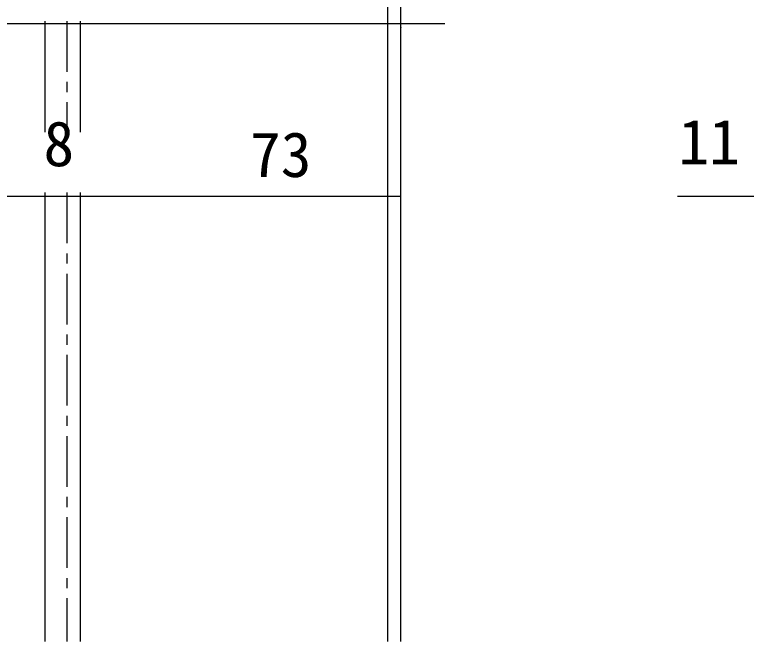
# Model space of a CAD drawing. Units: millimetres, scale not verified. Extents: x -800 to 800, y -554 to 554.
# Drawn here: x -395.5 to -229, y 166.6 to 309.2 of the extents above; entities that cross this region are included whole.
import ezdxf
from ezdxf.enums import TextEntityAlignment as Align

# ---------------------------------------------------------------- set-up
doc = ezdxf.new("R2010")
doc.units = ezdxf.units.MM
doc.header["$LTSCALE"] = 4
doc.linetypes.add('USER11', pattern=[4.619272, 2.886781, -0.577497, 0.577497, -0.577497])
doc.layers.add('2-0', color=7, linetype='Continuous', lineweight=25)
doc.styles.add('ＭＳ ゴシック', font='')
doc.styles.get('ＭＳ ゴシック').set_extended_font_data('MS Gothic')

msp = doc.modelspace()

# ---------------------------------------------------------------- linework, layer by layer
at = {"layer": '2-0'}
for p, q in [((-310.624, 268.738), (-310.624, 424.854)), ((-307.626, 268.738), (-307.626, 424.854)), ((-469.624, 307.246), (-297.625, 307.246)), ((-388.624, 307.784), (-388.624, 282.477)), ((-380.624, 307.784), (-380.624, 282.477)), ((-310.584, 306.378), (-310.584, 306.374)), ((-307.586, 306.378), (-307.585, 306.374)), ((-388.624, 268.737), (-388.624, 166.55)), ((-380.624, 268.737), (-380.624, 166.55)), ((-310.624, 166.551), (-310.624, 268.738)), ((-307.626, 166.551), (-307.626, 268.738)), ((-459.624, 267.943), (-307.626, 267.943)), ((-388.585, 267.946), (-388.585, 267.942)), ((-380.585, 267.946), (-380.584, 267.942)), ((-244.711, 267.943), (-136.767, 267.943))]:
    msp.add_line(p, q, dxfattribs=at)
at = {"layer": '2-0', "linetype": 'USER11'}
for p, q in [((-383.624, 307.784), (-383.624, 282.477)), ((-383.624, 268.737), (-383.624, 166.55))]:
    msp.add_line(p, q, dxfattribs=at)
at = {"layer": '2-0'}
for centre, radius, start, end in [((-310.629, 306.374), 0.0357, 176.86368, 183.13632), ((-310.629, 306.374), 0.0353, 164.31621, 170.33391), ((-310.631, 306.374), 0.0334, 170.33578, 176.68119), ((-310.627, 306.373), 0.0374, 158.61296, 164.3175), ((-310.625, 306.373), 0.0395, 153.18895, 158.61644), ((-310.623, 306.372), 0.0415, 147.99327, 153.19382), ((-310.622, 306.371), 0.043, 142.96696, 147.99894), ((-310.621, 306.37), 0.0441, 138.04687, 142.97305), ((-310.621, 306.37), 0.0445, 133.16788, 138.05314), ((-310.621, 306.37), 0.0443, 128.26434, 133.17417), ((-310.622, 306.371), 0.0434, 123.27096, 128.2705), ((-310.622, 306.372), 0.0419, 118.12406, 123.27677), ((-310.623, 306.374), 0.04, 112.76352, 118.12918), ((-310.624, 306.376), 0.0379, 107.13619, 112.76742), ((-310.625, 306.378), 0.0358, 101.20105, 107.13811), ((-310.625, 306.38), 0.0339, 94.93645, 101.20006), ((-310.625, 306.378), 0.0349, 88.41011, 94.7463), ((-310.625, 306.371), 0.0427, 82.88488, 88.58275), ((-310.625, 306.371), 0.0421, 77.22644, 82.87995), ((-310.625, 306.372), 0.0418, 71.6405, 77.2228), ((-310.625, 306.372), 0.0418, 66.1416, 71.63828), ((-310.625, 306.371), 0.0419, 60.73169, 66.14074), ((-310.625, 306.371), 0.0421, 55.40122, 60.73205), ((-310.625, 306.371), 0.0422, 50.13089, 55.4026), ((-310.625, 306.371), 0.0421, 44.89356, 50.13305), ((-310.625, 306.372), 0.0417, 39.65626, 44.89626), ((-310.624, 306.372), 0.0411, 34.3822, 39.65925), ((-310.624, 306.372), 0.0403, 29.03282, 34.38523), ((-310.623, 306.373), 0.0392, 23.5701, 29.03557), ((-310.622, 306.373), 0.0379, 17.95925, 23.5722), ((-310.62, 306.374), 0.0367, 12.1721, 17.96027), ((-310.619, 306.374), 0.0354, 6.19108, 12.17154), ((-310.625, 306.374), 0.0417, 354.38136, 0.00443), ((-307.633, 306.374), 0.0331, 162.85636, 169.31698), ((-307.634, 306.374), 0.0321, 176.5074, 183.4926), ((-307.635, 306.374), 0.0305, 169.32071, 176.29121), ((-307.63, 306.373), 0.0361, 156.89386, 162.85833), ((-307.627, 306.371), 0.0394, 151.3802, 156.89943), ((-307.624, 306.37), 0.0427, 146.24145, 151.38775), ((-307.622, 306.368), 0.0455, 141.3938, 146.24994), ((-307.62, 306.367), 0.0477, 136.74963, 141.4027), ((-307.619, 306.366), 0.0489, 132.21986, 136.75878), ((-307.619, 306.366), 0.0489, 127.71381, 132.22931), ((-307.62, 306.367), 0.0477, 123.13772, 127.72375), ((-307.621, 306.369), 0.0453, 118.39248, 123.14837), ((-307.623, 306.372), 0.042, 113.37147, 118.40398), ((-307.624, 306.376), 0.0381, 107.95946, 113.38373), ((-307.626, 306.38), 0.0339, 102.03452, 107.97188), ((-307.626, 306.384), 0.0298, 95.47572, 102.04549), ((-307.627, 306.383), 0.03, 88.28722, 95.11772), ((-307.627, 306.371), 0.0427, 82.88488, 88.58275), ((-307.627, 306.371), 0.0421, 77.22644, 82.87995), ((-307.627, 306.372), 0.0418, 71.6405, 77.2228), ((-307.627, 306.372), 0.0418, 66.1416, 71.63828), ((-307.627, 306.371), 0.0419, 60.73169, 66.14074), ((-307.627, 306.371), 0.0421, 55.40122, 60.73205), ((-307.627, 306.371), 0.0422, 50.13089, 55.4026), ((-307.627, 306.371), 0.0421, 44.89356, 50.13305), ((-307.626, 306.372), 0.0417, 39.65626, 44.89626), ((-307.626, 306.372), 0.0411, 34.3822, 39.65925), ((-307.625, 306.372), 0.0403, 29.03282, 34.38523), ((-307.624, 306.373), 0.0392, 23.5701, 29.03557), ((-307.623, 306.373), 0.0379, 17.95925, 23.5722), ((-307.622, 306.374), 0.0367, 12.1721, 17.96027), ((-307.621, 306.374), 0.0354, 6.19108, 12.17154), ((-307.627, 306.374), 0.0417, 354.38136, 0.00443), ((-310.624, 306.374), 0.0398, 182.98696, 188.83598), ((-310.624, 306.374), 0.0405, 188.83906, 194.52147), ((-310.623, 306.375), 0.0414, 194.52248, 200.03351), ((-310.622, 306.375), 0.0424, 200.03276, 205.384), ((-310.621, 306.375), 0.0432, 205.38184, 210.59811), ((-310.621, 306.376), 0.0439, 210.59491, 215.71121), ((-310.62, 306.376), 0.0441, 215.70726, 220.76605), ((-310.621, 306.376), 0.044, 220.7616, 225.81061), ((-310.621, 306.375), 0.0433, 225.80588, 230.89625), ((-310.622, 306.374), 0.0422, 230.89146, 236.07603), ((-310.623, 306.373), 0.0407, 236.07148, 241.40286), ((-310.623, 306.372), 0.039, 241.39893, 246.92682), ((-310.624, 306.37), 0.0371, 246.92406, 252.69157), ((-310.625, 306.368), 0.0352, 252.69067, 258.72916), ((-310.625, 306.366), 0.0336, 258.73093, 265.05365), ((-310.625, 306.368), 0.0349, 265.24313, 271.59418), ((-310.625, 306.375), 0.0425, 271.41494, 277.14461), ((-310.625, 306.374), 0.0415, 277.14969, 282.87773), ((-310.625, 306.374), 0.041, 282.88194, 288.57878), ((-310.625, 306.374), 0.0408, 288.58196, 294.22721), ((-310.625, 306.374), 0.0408, 294.22931, 299.81231), ((-310.625, 306.374), 0.0409, 299.81342, 305.33275), ((-310.625, 306.374), 0.0411, 305.33301, 310.79525), ((-310.625, 306.374), 0.0413, 310.7949, 316.21291), ((-310.625, 306.374), 0.0415, 316.21217, 321.60318), ((-310.625, 306.374), 0.0416, 321.60228, 326.98579), ((-310.625, 306.374), 0.0416, 326.98498, 332.38073), ((-310.625, 306.374), 0.0415, 332.38024, 337.80616), ((-310.625, 306.374), 0.0414, 337.80622, 343.27642), ((-310.625, 306.374), 0.0414, 343.27723, 348.80016), ((-310.625, 306.374), 0.0415, 348.80188, 354.37864), ((-307.63, 306.374), 0.0363, 183.3379, 189.76673), ((-307.628, 306.375), 0.0378, 189.77229, 195.88375), ((-307.626, 306.375), 0.0398, 195.88529, 201.66504), ((-307.624, 306.376), 0.042, 201.6634, 207.12718), ((-307.622, 306.377), 0.0442, 207.12325, 212.30908), ((-307.621, 306.378), 0.0461, 212.3036, 217.26483), ((-307.62, 306.379), 0.0474, 217.25828, 222.05856), ((-307.619, 306.379), 0.048, 222.0512, 226.76158), ((-307.619, 306.379), 0.0476, 226.75349, 231.45118), ((-307.62, 306.378), 0.0463, 231.44233, 236.21094), ((-307.622, 306.376), 0.044, 236.20122, 241.13163), ((-307.623, 306.373), 0.0408, 241.12103, 246.31237), ((-307.624, 306.37), 0.0372, 246.30106, 251.86075), ((-307.626, 306.366), 0.0333, 251.84938, 257.89033), ((-307.626, 306.362), 0.0295, 257.88045, 264.51288), ((-307.627, 306.363), 0.03, 264.87079, 271.7175), ((-307.627, 306.375), 0.0425, 271.41494, 277.14461), ((-307.627, 306.374), 0.0415, 277.14969, 282.87773), ((-307.627, 306.374), 0.041, 282.88194, 288.57878), ((-307.626, 306.374), 0.0408, 288.58196, 294.22721), ((-307.626, 306.374), 0.0408, 294.22931, 299.81231), ((-307.627, 306.374), 0.0409, 299.81342, 305.33275), ((-307.627, 306.374), 0.0411, 305.33301, 310.79525), ((-307.627, 306.374), 0.0413, 310.7949, 316.21291), ((-307.627, 306.374), 0.0415, 316.21217, 321.60318), ((-307.627, 306.374), 0.0416, 321.60228, 326.98579), ((-307.627, 306.374), 0.0416, 326.98498, 332.38073), ((-307.627, 306.374), 0.0415, 332.38024, 337.80616), ((-307.627, 306.374), 0.0414, 337.80622, 343.27642), ((-307.627, 306.374), 0.0414, 343.27723, 348.80016), ((-307.627, 306.374), 0.0415, 348.80188, 354.37864), ((-388.625, 267.942), 0.038, 165.79556, 171.35566), ((-388.626, 267.942), 0.0371, 171.35565, 177.07031), ((-388.621, 267.942), 0.0422, 177.27631, 182.72369), ((-388.616, 267.942), 0.0472, 182.51147, 187.63195), ((-388.618, 267.942), 0.0454, 187.63361, 192.83), ((-388.624, 267.942), 0.039, 160.37208, 165.79686), ((-388.619, 267.942), 0.0438, 192.83149, 198.09811), ((-388.621, 267.941), 0.0424, 198.09945, 203.43296), ((-388.623, 267.942), 0.0404, 149.81459, 155.05938), ((-388.623, 267.942), 0.0398, 155.0566, 160.3743), ((-388.622, 267.941), 0.0412, 203.4342, 208.83329), ((-388.623, 267.941), 0.0408, 144.60837, 149.81763), ((-388.623, 267.94), 0.0402, 208.83451, 214.29927), ((-388.623, 267.941), 0.0408, 139.39943, 144.6114), ((-388.623, 267.94), 0.0393, 214.30057, 219.83155), ((-388.623, 267.941), 0.0406, 134.15054, 139.40218), ((-388.624, 267.939), 0.0385, 219.83308, 225.43012), ((-388.623, 267.942), 0.0402, 128.82792, 134.15275), ((-388.624, 267.939), 0.038, 225.43203, 231.09297), ((-388.625, 267.939), 0.0376, 231.09537, 236.81468), ((-388.623, 267.942), 0.0396, 123.40354, 128.82929), ((-388.624, 267.943), 0.039, 117.85761, 123.40378), ((-388.625, 267.939), 0.0374, 236.81769, 242.58524), ((-388.624, 267.943), 0.0384, 112.18123, 117.85641), ((-388.625, 267.939), 0.0375, 242.58891, 248.38909), ((-388.625, 267.939), 0.0378, 248.39338, 254.20472), ((-388.624, 267.944), 0.0381, 106.37884, 112.17837), ((-388.624, 267.944), 0.038, 100.47, 106.37422), ((-388.624, 267.94), 0.0386, 254.20952, 260.00496), ((-388.624, 267.943), 0.0383, 94.48976, 100.46374), ((-388.624, 267.941), 0.0398, 260.01007, 265.75801), ((-388.624, 267.942), 0.04, 88.50703, 94.43576), ((-388.624, 267.943), 0.0423, 265.80473, 271.41362), ((-388.624, 267.94), 0.0417, 82.80007, 88.59449), ((-388.624, 267.945), 0.0437, 271.3167, 276.83993), ((-388.624, 267.942), 0.0398, 76.9289, 82.79287), ((-388.624, 267.942), 0.0409, 276.84498, 282.54058), ((-388.623, 267.94), 0.0388, 282.54653, 288.37448), ((-388.623, 267.943), 0.0386, 71.04126, 76.92195), ((-388.623, 267.944), 0.0379, 65.1842, 71.03512), ((-388.623, 267.939), 0.0374, 288.38102, 294.29682), ((-388.623, 267.944), 0.0377, 59.39458, 65.17927), ((-388.622, 267.938), 0.0365, 294.30354, 300.2611), ((-388.623, 267.944), 0.0378, 53.69692, 59.39107), ((-388.622, 267.937), 0.0361, 300.2676, 306.22226), ((-388.622, 267.937), 0.0361, 306.2282, 312.13952), ((-388.623, 267.944), 0.0381, 48.10283, 53.69484), ((-388.624, 267.943), 0.0386, 42.61192, 48.10205), ((-388.622, 267.938), 0.0366, 312.14464, 317.97846), ((-388.624, 267.943), 0.0391, 37.21349, 42.61221), ((-388.623, 267.938), 0.0374, 317.98264, 323.71218), ((-388.624, 267.943), 0.0395, 31.88886, 37.21461), ((-388.624, 267.939), 0.0386, 323.71541, 329.32146), ((-388.625, 267.942), 0.0398, 26.61361, 31.89052), ((-388.625, 267.94), 0.0401, 329.32382, 334.79416), ((-388.625, 267.942), 0.04, 21.35991, 26.61555), ((-388.627, 267.941), 0.0418, 334.79579, 340.12406), ((-388.625, 267.942), 0.04, 16.09871, 21.36188), ((-388.629, 267.941), 0.0438, 340.12512, 345.3095), ((-388.625, 267.942), 0.0398, 10.80178, 16.10046), ((-388.634, 267.942), 0.0486, 350.35231, 355.25483), ((-388.631, 267.942), 0.0461, 345.31014, 350.35196), ((-388.624, 267.942), 0.0394, 5.44384, 10.80304), ((-388.636, 267.942), 0.0514, 355.255, 0.02234), ((-380.632, 267.942), 0.0332, 170.2859, 176.67896), ((-380.628, 267.942), 0.0373, 176.92133, 183.07867), ((-380.623, 267.942), 0.0422, 182.84693, 188.57941), ((-380.624, 267.942), 0.0414, 188.5843, 194.30697), ((-380.63, 267.942), 0.0348, 164.17417, 170.28333), ((-380.624, 267.942), 0.0409, 194.31093, 199.99641), ((-380.627, 267.941), 0.0385, 152.75983, 158.34394), ((-380.628, 267.942), 0.0366, 158.34157, 164.17447), ((-380.624, 267.942), 0.0408, 199.99931, 205.62963), ((-380.625, 267.94), 0.0403, 147.38749, 152.76352), ((-380.624, 267.942), 0.0408, 205.63146, 211.19835), ((-380.624, 267.939), 0.0419, 142.17553, 147.39193), ((-380.624, 267.942), 0.041, 211.19922, 216.70339), ((-380.623, 267.939), 0.0431, 137.07134, 142.18028), ((-380.624, 267.942), 0.0412, 216.70348, 222.15325), ((-380.624, 267.943), 0.0414, 222.15277, 227.5623), ((-380.622, 267.938), 0.0438, 132.02165, 137.07611), ((-380.622, 267.938), 0.0441, 126.97448, 132.0262), ((-380.624, 267.943), 0.0415, 227.56149, 232.94876), ((-380.622, 267.938), 0.044, 121.88088, 126.97858), ((-380.623, 267.943), 0.0416, 232.94786, 238.33262), ((-380.622, 267.938), 0.0434, 116.69663, 121.88429), ((-380.623, 267.943), 0.0416, 238.33186, 243.73359), ((-380.623, 267.939), 0.0426, 111.38436, 116.69908), ((-380.624, 267.943), 0.0415, 243.73322, 249.16907), ((-380.624, 267.943), 0.0414, 249.1693, 254.65215), ((-380.623, 267.94), 0.0417, 105.91607, 111.3855), ((-380.624, 267.942), 0.0414, 254.65318, 260.18978), ((-380.623, 267.941), 0.0407, 100.27621, 105.91553), ((-380.624, 267.943), 0.0415, 260.19175, 265.78114), ((-380.623, 267.942), 0.04, 94.46486, 100.27367), ((-380.624, 267.943), 0.0385, 88.48728, 94.5181), ((-380.624, 267.942), 0.0407, 265.72709, 271.43209), ((-380.624, 267.946), 0.0358, 82.21934, 88.42088), ((-380.624, 267.939), 0.0375, 271.47986, 277.39208), ((-380.624, 267.945), 0.0364, 76.19061, 82.21372), ((-380.624, 267.939), 0.0374, 277.39636, 283.25114), ((-380.624, 267.944), 0.0374, 70.3655, 76.1876), ((-380.624, 267.939), 0.0376, 283.25423, 289.03307), ((-380.624, 267.939), 0.0379, 289.03502, 294.72976), ((-380.624, 267.943), 0.0386, 64.74529, 70.3648), ((-380.625, 267.942), 0.0398, 59.3136, 64.74646), ((-380.624, 267.939), 0.0384, 294.73073, 300.34235), ((-380.625, 267.941), 0.0409, 54.04063, 59.31618), ((-380.624, 267.94), 0.0389, 300.34256, 305.87935), ((-380.626, 267.94), 0.0418, 48.88699, 54.04417), ((-380.624, 267.94), 0.0395, 305.87905, 311.35446), ((-380.625, 267.941), 0.04, 311.35392, 316.7843), ((-380.626, 267.94), 0.0424, 43.80703, 48.89116), ((-380.626, 267.94), 0.0425, 38.75124, 43.81155), ((-380.625, 267.941), 0.0405, 316.78375, 322.18625), ((-380.626, 267.94), 0.0422, 33.66826, 38.75586), ((-380.625, 267.941), 0.0409, 322.18591, 327.57641), ((-380.625, 267.94), 0.0414, 28.50667, 33.67276), ((-380.626, 267.942), 0.0413, 327.57648, 332.96782), ((-380.624, 267.941), 0.0403, 23.21692, 28.51076), ((-380.626, 267.942), 0.0418, 332.96846, 338.36886), ((-380.627, 267.942), 0.0424, 338.37019, 343.78199), ((-380.623, 267.942), 0.0389, 17.75386, 23.22023), ((-380.628, 267.942), 0.0431, 343.78405, 349.20286), ((-380.622, 267.942), 0.0374, 12.08013, 17.75592), ((-380.62, 267.942), 0.0359, 6.17058, 12.08035), ((-380.63, 267.942), 0.0455, 354.62341, 0.0151), ((-380.628, 267.942), 0.0441, 349.20565, 354.62)]:
    msp.add_arc(centre, radius, start, end, dxfattribs=at)

# ---------------------------------------------------------------- texts
at = {"layer": '2-0', "style": 'ＭＳ ゴシック'}
for s, p in [('8', (-388.96, 271.653)), ('11', (-244.48, 272.071)), ('73', (-341.954, 269.193))]:
    msp.add_text(s, height=10.26, dxfattribs=at).set_placement(p, align=Align.BOTTOM_LEFT)

doc.saveas('drawing.dxf')
